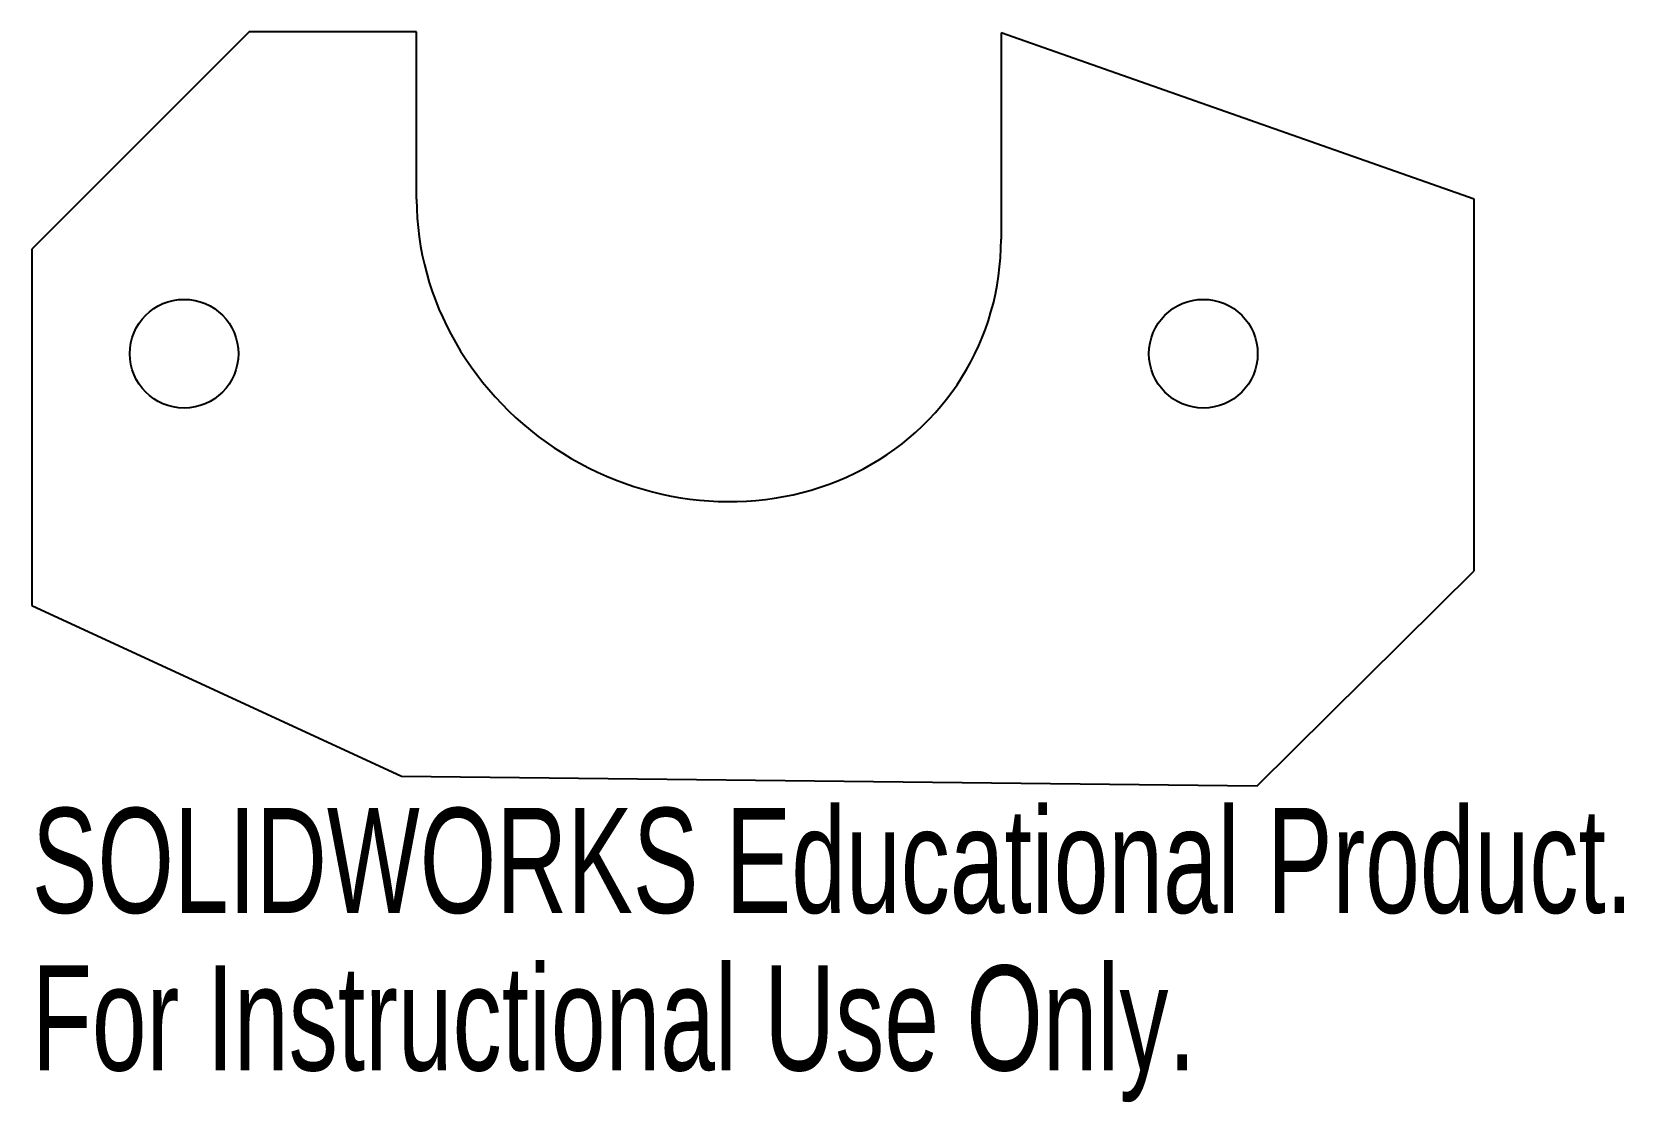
# Model space of a CAD drawing. Header units: millimetres. Extents: x -86.2 to -12.9, y 201.9 to 251.2.
import ezdxf

# ---------------------------------------------------------------- set-up
doc = ezdxf.new("R2010")
doc.units = ezdxf.units.MM
doc.styles.add('SLDTEXTSTYLE0', font='TXT', dxfattribs={"width": 0.7})

msp = doc.modelspace()

# ---------------------------------------------------------------- linework, layer by layer
at = {"color": 7, "linetype": 'Continuous', "lineweight": 25}
for p, q in [((-76.205, 251.153), (-86.205, 241.153)), ((-68.502, 251.153), (-76.205, 251.153)), ((-68.502, 243.446), (-68.502, 251.153)), ((-19.832, 243.446), (-41.606, 251.105)), ((-41.606, 251.105), (-41.606, 241.618)), ((-19.832, 226.34), (-19.832, 243.446)), ((-86.205, 241.153), (-86.205, 224.758)), ((-29.831, 216.453), (-19.832, 226.34)), ((-86.205, 224.758), (-69.199, 216.9)), ((-69.199, 216.9), (-29.831, 216.453))]:
    msp.add_line(p, q, dxfattribs=at)
for centre in [(-79.199, 236.34), (-32.302, 236.34)]:
    msp.add_circle(centre, 2.5, dxfattribs=at)
msp.add_ellipse((-55.054, 242.532), major_axis=(-11.629, 7.304), ratio=0.92484, start_param=0.526259, end_param=3.667852, dxfattribs=at)

# ---------------------------------------------------------------- texts
at = {"color": 7, "linetype": 'Continuous', "char_height": 4.83362, "attachment_point": 1, "style": 'SLDTEXTSTYLE0'}
for s, insert in [('SOLIDWORKS Educational Product.', (-86.205, 215.434)), ('For Instructional Use Only.', (-86.205, 208.183))]:
    msp.add_mtext(s, dxfattribs=dict(at, insert=insert))

doc.saveas('drawing.dxf')
